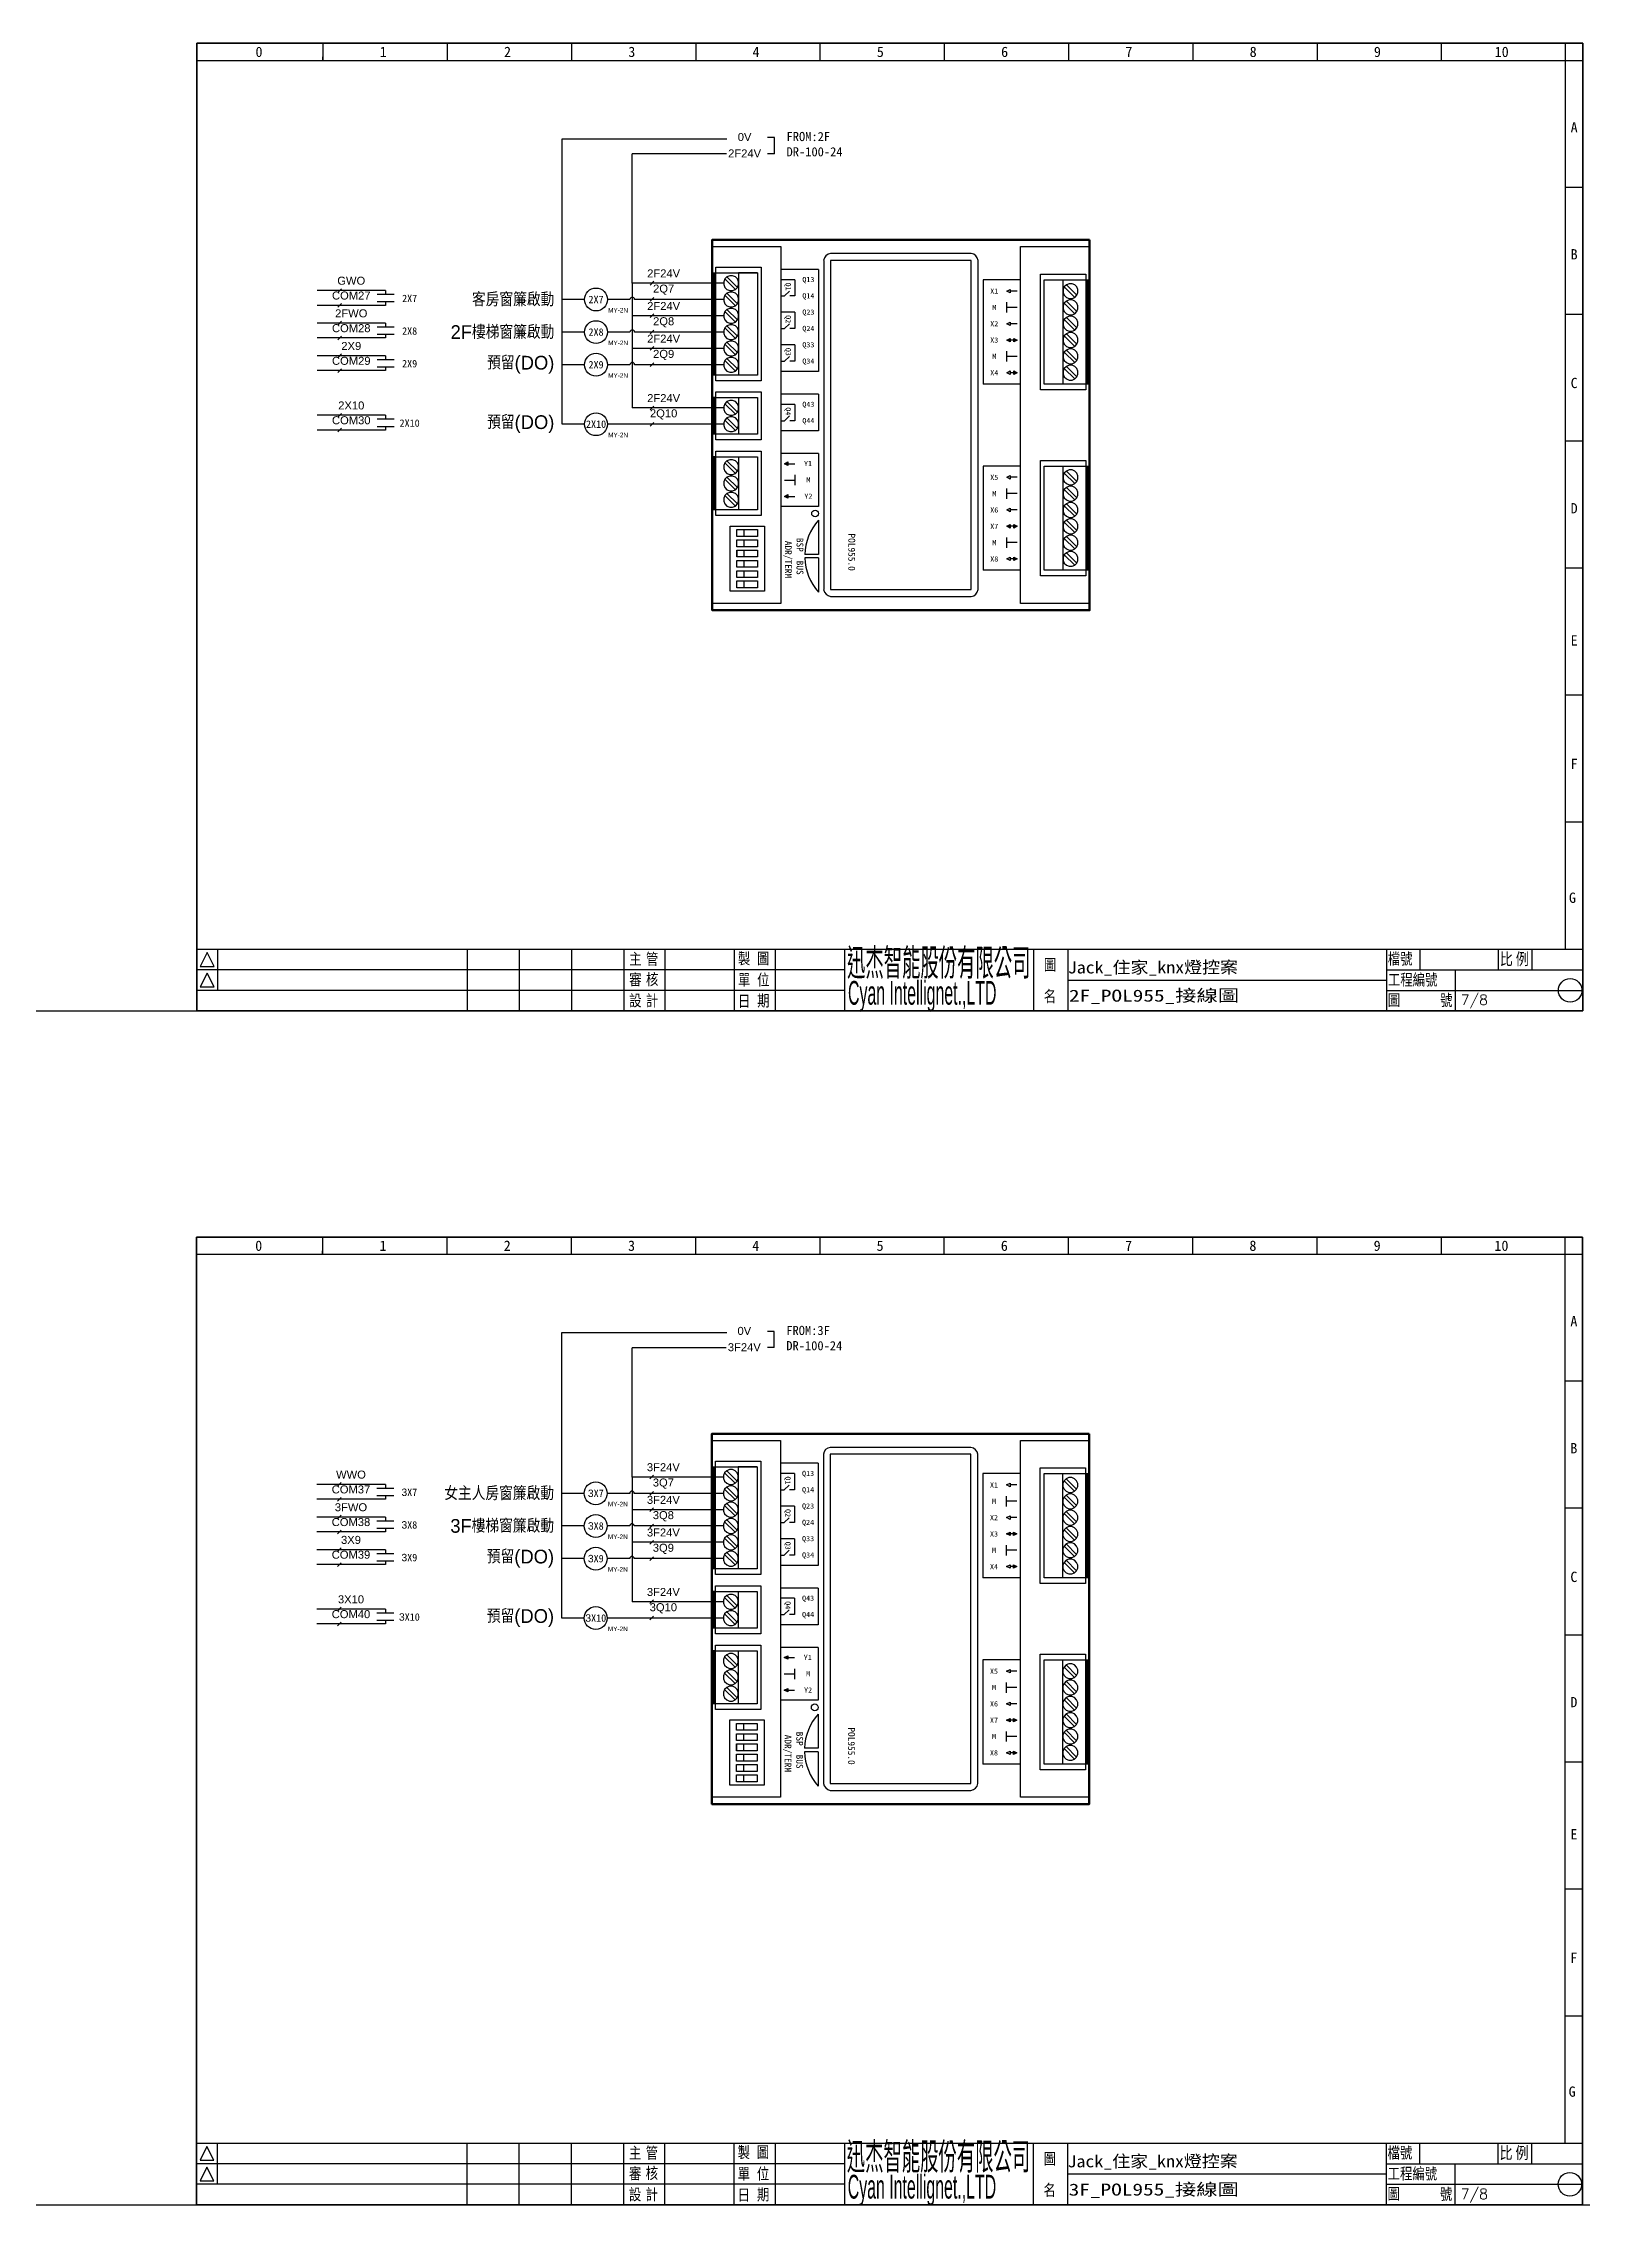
# Model space of a CAD drawing. Header units: millimetres. Extents: x 21506 to 58194, y 6783 to 13041.
# Drawn here: x 49042 to 53495, y 6784 to 13041 of the extents above; entities that cross this region are included whole.
import ezdxf
from ezdxf.enums import TextEntityAlignment as Align

# ---------------------------------------------------------------- set-up
doc = ezdxf.new("R2010")
doc.units = ezdxf.units.MM
doc.linetypes.add('DASH1', pattern=[1.5, 1, -0.5])
for name, color, linetype in [('075KW40IMRV50U03AFO80B4B5', 7, 'Continuous'), ('AHU新增', 7, 'Continuous'), ('TEXT', 11, 'Continuous')]:
    doc.layers.add(name, color=color, linetype=linetype)
doc.styles.add('chineset', font='ds1.shx', dxfattribs={"bigfont": 'chineset.shx'})
doc.styles.get("Standard").update_dxf_attribs({"font": ''})
doc.styles.add('T2', font='simplex', dxfattribs={"bigfont": 'stsl'})
doc.styles.get('Standard').set_extended_font_data('MingLiU')

# ---------------------------------------------------------------- blocks, each defined once
blk = doc.blocks.new('A接點')
for p, q in [((0, 0), (15, 0)), ((15, 34.5), (15, -34.5)), ((45, 34.5), (45, -34.5)), ((45, 0), (60, 0)), ((45, 0), (60, 0))]:
    blk.add_line(p, q)
blk = doc.blocks.new('A$C5594789E')
for p, q in [((0, 110), (1, 110)), ((0, 110), (5.7, 110)), ((0, 110), (5.65, 110)), ((0, 110), (108, 110)), ((42.05, 109.89), (11.65, 109.89)), ((42.05, 109.56), (11.65, 109.56)), ((42.05, 109.34), (11.65, 109.34)), ((42.05, 109.01), (11.65, 109.01)), ((11.65, 109.01), (11.65, 109.01)), ((96.35, 109.89), (65.95, 109.89)), ((96.35, 109.56), (65.95, 109.56)), ((96.35, 109.34), (65.95, 109.34)), ((96.35, 109.01), (65.95, 109.01)), ((65.95, 109.01), (65.95, 109.01)), ((42.05, 102.3), (11.65, 102.3)), ((13.12, 103.24), (16.18, 106.29)), ((13.73, 102.63), (16.78, 105.68)), ((17.88, 103.24), (20.93, 106.29)), ((18.49, 102.63), (21.54, 105.68)), ((22.64, 103.24), (25.69, 106.29)), ((23.25, 102.63), (26.3, 105.68)), ((27.4, 103.24), (30.45, 106.29)), ((28.01, 102.63), (31.06, 105.68)), ((32.16, 103.24), (35.21, 106.29)), ((32.76, 102.63), (35.82, 105.68)), ((36.92, 103.24), (39.97, 106.29)), ((37.52, 102.63), (40.57, 105.68)), ((96.35, 102.3), (65.95, 102.3)), ((67.43, 103.24), (70.48, 106.29)), ((68.03, 102.63), (71.08, 105.68)), ((72.18, 103.24), (75.24, 106.29)), ((72.79, 102.63), (75.84, 105.68)), ((76.94, 103.24), (79.99, 106.29)), ((77.55, 102.63), (80.6, 105.68)), ((81.7, 103.24), (84.75, 106.29)), ((82.31, 102.63), (85.36, 105.68)), ((86.46, 103.24), (89.51, 106.29)), ((87.07, 102.63), (90.12, 105.68)), ((91.22, 103.24), (94.27, 106.29)), ((91.82, 102.63), (94.88, 105.68)), ((11.65, 89.9), (11.65, 79)), ((14.95, 88.9), (14.95, 86.9)), ((19.71, 88.9), (19.71, 85.9)), ((24.47, 88.9), (24.47, 86.9)), ((28.73, 87.9), (29.23, 88.9)), ((29.23, 88.9), (29.23, 85.9)), ((29.23, 88.9), (29.73, 87.9)), ((33.99, 88.9), (33.99, 85.9)), ((38.25, 87.9), (38.75, 88.9)), ((38.75, 88.9), (38.75, 86.9)), ((38.75, 88.9), (39.25, 87.9)), ((42.05, 89.9), (42.05, 79)), ((65.95, 89.9), (65.95, 79)), ((69.25, 88.9), (69.25, 86.9)), ((74.01, 88.9), (74.01, 85.9)), ((78.77, 88.9), (78.77, 86.9)), ((83.03, 87.9), (83.53, 88.9)), ((83.53, 88.9), (83.53, 85.9)), ((83.53, 88.9), (84.03, 87.9)), ((88.29, 88.9), (88.29, 85.9)), ((92.55, 87.9), (93.05, 88.9)), ((93.05, 88.9), (93.05, 86.9)), ((93.05, 88.9), (93.55, 87.9)), ((96.35, 89.9), (96.35, 79)), ((14.45, 86.9), (15.45, 86.9)), ((14.95, 85.9), (14.45, 86.9)), ((15.45, 86.9), (14.95, 85.9)), ((21.21, 85.9), (18.21, 85.9)), ((23.97, 86.9), (24.97, 86.9)), ((24.47, 85.9), (23.97, 86.9)), ((24.97, 86.9), (24.47, 85.9)), ((29.73, 87.9), (28.73, 87.9)), ((28.73, 86.9), (29.73, 86.9)), ((29.23, 85.9), (28.73, 86.9)), ((29.73, 86.9), (29.23, 85.9)), ((35.49, 85.9), (32.49, 85.9)), ((39.25, 87.9), (38.25, 87.9)), ((38.25, 86.9), (39.25, 86.9)), ((38.75, 85.9), (38.25, 86.9)), ((39.25, 86.9), (38.75, 85.9)), ((68.75, 86.9), (69.75, 86.9)), ((69.25, 85.9), (68.75, 86.9)), ((69.75, 86.9), (69.25, 85.9)), ((75.51, 85.9), (72.51, 85.9)), ((78.27, 86.9), (79.27, 86.9)), ((78.77, 85.9), (78.27, 86.9)), ((79.27, 86.9), (78.77, 85.9)), ((84.03, 87.9), (83.03, 87.9)), ((83.03, 86.9), (84.03, 86.9)), ((83.53, 85.9), (83.03, 86.9)), ((84.03, 86.9), (83.53, 85.9)), ((89.79, 85.9), (86.79, 85.9)), ((93.55, 87.9), (92.55, 87.9)), ((92.55, 86.9), (93.55, 86.9)), ((93.05, 85.9), (92.55, 86.9)), ((93.55, 86.9), (93.05, 85.9)), ((11.65, 79), (42.05, 79)), ((65.95, 79), (96.35, 79)), ((8.64, 31), (8.64, 20.1)), ((8.64, 31), (38.42, 31)), ((38.42, 31), (38.42, 20.1)), ((45.02, 31), (45.02, 20.1)), ((45.02, 31), (55.69, 31)), ((55.69, 31), (55.69, 20.1)), ((62.29, 31), (62.29, 20.1)), ((62.29, 31), (77.73, 31)), ((77.73, 31), (77.73, 20)), ((77.73, 31), (77.73, 29)), ((81.73, 31), (91.73, 31)), ((91.73, 31), (91.73, 27)), ((92.73, 31), (92.73, 27)), ((92.73, 31), (102.73, 31)), ((11.63, 24.1), (11.63, 20.1)), ((11.63, 24.1), (16.38, 24.1)), ((16.38, 21.1), (14.97, 22.51)), ((16.38, 24.1), (16.38, 22.6)), ((16.38, 20.1), (16.38, 21.1)), ((21.14, 24.1), (21.14, 20.1)), ((21.14, 24.1), (25.9, 24.1)), ((25.9, 21.1), (24.49, 22.51)), ((25.9, 24.1), (25.9, 22.6)), ((25.9, 20.1), (25.9, 21.1)), ((30.66, 24.1), (30.66, 20.1)), ((30.66, 24.1), (35.42, 24.1)), ((35.42, 21.1), (34, 22.51)), ((35.42, 24.1), (35.42, 22.6)), ((35.42, 20.1), (35.42, 21.1)), ((48, 24.1), (48, 20.1)), ((48, 24.1), (52.76, 24.1)), ((52.76, 21.1), (51.35, 22.51)), ((52.76, 24.1), (52.76, 22.6)), ((52.76, 20.1), (52.76, 21.1)), ((64.78, 22.1), (65.78, 22.1)), ((65.28, 21.1), (64.78, 22.1)), ((65.28, 21.1), (65.28, 24.1)), ((65.78, 22.1), (65.28, 21.1)), ((68.54, 24.1), (71.54, 24.1)), ((70.04, 21.1), (70.04, 24.1)), ((74.3, 22.1), (75.3, 22.1)), ((74.8, 21.1), (74.3, 22.1)), ((74.8, 21.1), (74.8, 24.1)), ((75.3, 22.1), (74.8, 21.1)), ((8, 14.3), (9, 14.3)), ((9.65, 13.2), (9.65, 7.7)), ((44.37, 14.3), (46.02, 14.3)), ((44.37, 14.3), (55.37, 14.3)), ((46.02, 13.2), (56.69, 13.2)), ((61.64, 14.3), (63.29, 14.3)), ((83.47, 13.22), (83.47, 15.22)), ((83.47, 14.22), (83.47, 15.22)), ((9.65, 7.7), (39.42, 7.7)), ((13.86, 7.37), (10.81, 4.32)), ((14.47, 6.76), (11.42, 3.71)), ((18.62, 7.37), (15.57, 4.32)), ((19.23, 6.76), (16.17, 3.71)), ((23.38, 7.37), (20.33, 4.32)), ((23.98, 6.76), (20.93, 3.71)), ((28.14, 7.37), (25.08, 4.32)), ((28.74, 6.76), (25.69, 3.71)), ((32.89, 7.37), (29.84, 4.32)), ((33.5, 6.76), (30.45, 3.71)), ((37.65, 7.37), (34.6, 4.32)), ((38.26, 6.76), (35.21, 3.71)), ((46.02, 7.7), (56.69, 7.7)), ((50.23, 7.37), (47.18, 4.32)), ((50.83, 6.76), (47.78, 3.71)), ((54.99, 7.37), (51.93, 4.32)), ((55.59, 6.76), (52.54, 3.71)), ((63.29, 7.7), (78.73, 7.7)), ((67.5, 7.37), (64.45, 4.32)), ((68.11, 6.76), (65.06, 3.71)), ((72.26, 7.37), (69.21, 4.32)), ((72.87, 6.76), (69.82, 3.71)), ((77.02, 7.37), (73.97, 4.32)), ((77.63, 6.76), (74.57, 3.71)), ((84.47, 7.22), (84.47, 9.22)), ((90.47, 7.22), (92.47, 7.22)), ((0, 0), (1, 0)), ((1, 0), (5.5, 0)), ((9.65, 0.99), (39.42, 0.99)), ((9.65, 0.66), (39.42, 0.66)), ((9.65, 0.44), (39.42, 0.44)), ((9.65, 0.11), (39.42, 0.11)), ((46.02, 1.1), (46.02, 0.99)), ((46.02, 1.1), (46.02, 0.11)), ((46.02, 0.99), (46.02, 0.66)), ((46.02, 0.99), (56.69, 0.99)), ((46.02, 0.66), (46.02, 0.44)), ((46.02, 0.66), (56.69, 0.66)), ((46.02, 0.44), (56.69, 0.44)), ((46.02, 0.11), (56.69, 0.11)), ((46.25, 0.99), (46.25, 0.99)), ((63.29, 1.1), (63.29, 0.99)), ((63.29, 1.1), (63.29, 0.11)), ((63.29, 0.99), (63.29, 0.66)), ((63.29, 0.99), (78.73, 0.99)), ((63.29, 0.66), (63.29, 0.44)), ((63.29, 0.66), (78.73, 0.66)), ((63.29, 0.44), (78.73, 0.44)), ((63.29, 0.11), (78.73, 0.11))]:
    blk.add_line(p, q)
at = {"lineweight": 50}
blk.add_lwpolyline([(0, 110), (108, 110), (108, 0), (0, 0)], close=True, dxfattribs=at)
for points in [[(2, 109.9), (106, 109.9), (106, 89.9), (2, 89.9)], [(43.7, 95.7), (10, 95.7), (10, 108.9), (43.7, 108.9)], [(42.05, 96.8), (11.65, 96.8), (11.65, 110), (42.05, 110)], [(98, 95.7), (64.3, 95.7), (64.3, 108.9), (98, 108.9)], [(96.35, 96.8), (65.95, 96.8), (65.95, 110), (96.35, 110)], [(15.38, 102.3), (16.18, 102.63), (16.78, 103.24), (17.11, 104.03), (17.11, 104.89), (16.78, 105.68), (16.18, 106.29), (15.38, 106.62), (14.52, 106.62), (13.73, 106.29), (13.12, 105.68), (12.8, 104.89), (12.8, 104.03), (13.12, 103.24), (13.73, 102.63), (14.52, 102.3)], [(20.14, 102.3), (20.93, 102.63), (21.54, 103.24), (21.87, 104.03), (21.87, 104.89), (21.54, 105.68), (20.93, 106.29), (20.14, 106.62), (19.28, 106.62), (18.49, 106.29), (17.88, 105.68), (17.55, 104.89), (17.55, 104.03), (17.88, 103.24), (18.49, 102.63), (19.28, 102.3)], [(24.9, 102.3), (25.69, 102.63), (26.3, 103.24), (26.63, 104.03), (26.63, 104.89), (26.3, 105.68), (25.69, 106.29), (24.9, 106.62), (24.04, 106.62), (23.25, 106.29), (22.64, 105.68), (22.31, 104.89), (22.31, 104.03), (22.64, 103.24), (23.25, 102.63), (24.04, 102.3)], [(29.66, 102.3), (30.45, 102.63), (31.06, 103.24), (31.39, 104.03), (31.39, 104.89), (31.06, 105.68), (30.45, 106.29), (29.66, 106.62), (28.8, 106.62), (28.01, 106.29), (27.4, 105.68), (27.07, 104.89), (27.07, 104.03), (27.4, 103.24), (28.01, 102.63), (28.8, 102.3)], [(34.42, 102.3), (35.21, 102.63), (35.82, 103.24), (36.14, 104.03), (36.14, 104.89), (35.82, 105.68), (35.21, 106.29), (34.42, 106.62), (33.56, 106.62), (32.76, 106.29), (32.16, 105.68), (31.83, 104.89), (31.83, 104.03), (32.16, 103.24), (32.76, 102.63), (33.56, 102.3)], [(39.17, 102.3), (39.97, 102.63), (40.57, 103.24), (40.9, 104.03), (40.9, 104.89), (40.57, 105.68), (39.97, 106.29), (39.17, 106.62), (38.32, 106.62), (37.52, 106.29), (36.92, 105.68), (36.59, 104.89), (36.59, 104.03), (36.92, 103.24), (37.52, 102.63), (38.32, 102.3)], [(69.68, 102.3), (70.48, 102.63), (71.08, 103.24), (71.41, 104.03), (71.41, 104.89), (71.08, 105.68), (70.48, 106.29), (69.68, 106.62), (68.83, 106.62), (68.03, 106.29), (67.43, 105.68), (67.1, 104.89), (67.1, 104.03), (67.43, 103.24), (68.03, 102.63), (68.83, 102.3)], [(74.44, 102.3), (75.24, 102.63), (75.84, 103.24), (76.17, 104.03), (76.17, 104.89), (75.84, 105.68), (75.24, 106.29), (74.44, 106.62), (73.58, 106.62), (72.79, 106.29), (72.18, 105.68), (71.86, 104.89), (71.86, 104.03), (72.18, 103.24), (72.79, 102.63), (73.58, 102.3)], [(79.2, 102.3), (79.99, 102.63), (80.6, 103.24), (80.93, 104.03), (80.93, 104.89), (80.6, 105.68), (79.99, 106.29), (79.2, 106.62), (78.34, 106.62), (77.55, 106.29), (76.94, 105.68), (76.61, 104.89), (76.61, 104.03), (76.94, 103.24), (77.55, 102.63), (78.34, 102.3)], [(83.96, 102.3), (84.75, 102.63), (85.36, 103.24), (85.69, 104.03), (85.69, 104.89), (85.36, 105.68), (84.75, 106.29), (83.96, 106.62), (83.1, 106.62), (82.31, 106.29), (81.7, 105.68), (81.37, 104.89), (81.37, 104.03), (81.7, 103.24), (82.31, 102.63), (83.1, 102.3)], [(88.72, 102.3), (89.51, 102.63), (90.12, 103.24), (90.45, 104.03), (90.45, 104.89), (90.12, 105.68), (89.51, 106.29), (88.72, 106.62), (87.86, 106.62), (87.07, 106.29), (86.46, 105.68), (86.13, 104.89), (86.13, 104.03), (86.46, 103.24), (87.07, 102.63), (87.86, 102.3)], [(93.48, 102.3), (94.27, 102.63), (94.88, 103.24), (95.2, 104.03), (95.2, 104.89), (94.88, 105.68), (94.27, 106.29), (93.48, 106.62), (92.62, 106.62), (91.82, 106.29), (91.22, 105.68), (90.89, 104.89), (90.89, 104.03), (91.22, 103.24), (91.82, 102.63), (92.62, 102.3)], [(6, 34.5), (102, 34.5), (102, 75.5), (6, 75.5)], [(2, 20), (106, 20), (106, 0), (2, 0)], [(8, 14.3), (41.07, 14.3), (41.07, 1.1), (8, 1.1)], [(9.65, 13.2), (39.42, 13.2), (39.42, 0), (9.65, 0)], [(44.37, 14.3), (58.34, 14.3), (58.34, 1.1), (44.37, 1.1)], [(46.02, 13.2), (56.69, 13.2), (56.69, 0), (46.02, 0)], [(61.64, 14.3), (80.38, 14.3), (80.38, 1.1), (61.64, 1.1)], [(63.29, 13.2), (78.73, 13.2), (78.73, 0), (63.29, 0)], [(83.47, 15.22), (102.47, 15.22), (102.47, 5.22), (83.47, 5.22)], [(84.47, 13.22), (86.47, 13.22), (86.47, 7.22), (84.47, 7.22)], [(87.47, 13.22), (89.47, 13.22), (89.47, 7.22), (87.47, 7.22)], [(90.47, 13.22), (92.47, 13.22), (92.47, 7.22), (90.47, 7.22)], [(93.47, 13.22), (95.47, 13.22), (95.47, 7.22), (93.47, 7.22)], [(96.47, 13.22), (98.47, 13.22), (98.47, 7.22), (96.47, 7.22)], [(99.47, 13.22), (101.47, 13.22), (101.47, 7.22), (99.47, 7.22)], [(12.21, 7.7), (11.42, 7.37), (10.81, 6.76), (10.48, 5.97), (10.48, 5.11), (10.81, 4.32), (11.42, 3.71), (12.21, 3.38), (13.07, 3.38), (13.86, 3.71), (14.47, 4.32), (14.8, 5.11), (14.8, 5.97), (14.47, 6.76), (13.86, 7.37), (13.07, 7.7)], [(16.97, 7.7), (16.17, 7.37), (15.57, 6.76), (15.24, 5.97), (15.24, 5.11), (15.57, 4.32), (16.17, 3.71), (16.97, 3.38), (17.83, 3.38), (18.62, 3.71), (19.23, 4.32), (19.55, 5.11), (19.55, 5.97), (19.23, 6.76), (18.62, 7.37), (17.83, 7.7)], [(21.73, 7.7), (20.93, 7.37), (20.33, 6.76), (20, 5.97), (20, 5.11), (20.33, 4.32), (20.93, 3.71), (21.73, 3.38), (22.58, 3.38), (23.38, 3.71), (23.98, 4.32), (24.31, 5.11), (24.31, 5.97), (23.98, 6.76), (23.38, 7.37), (22.58, 7.7)], [(26.48, 7.7), (25.69, 7.37), (25.08, 6.76), (24.76, 5.97), (24.76, 5.11), (25.08, 4.32), (25.69, 3.71), (26.48, 3.38), (27.34, 3.38), (28.14, 3.71), (28.74, 4.32), (29.07, 5.11), (29.07, 5.97), (28.74, 6.76), (28.14, 7.37), (27.34, 7.7)], [(31.24, 7.7), (30.45, 7.37), (29.84, 6.76), (29.51, 5.97), (29.51, 5.11), (29.84, 4.32), (30.45, 3.71), (31.24, 3.38), (32.1, 3.38), (32.89, 3.71), (33.5, 4.32), (33.83, 5.11), (33.83, 5.97), (33.5, 6.76), (32.89, 7.37), (32.1, 7.7)], [(36, 7.7), (35.21, 7.37), (34.6, 6.76), (34.27, 5.97), (34.27, 5.11), (34.6, 4.32), (35.21, 3.71), (36, 3.38), (36.86, 3.38), (37.65, 3.71), (38.26, 4.32), (38.59, 5.11), (38.59, 5.97), (38.26, 6.76), (37.65, 7.37), (36.86, 7.7)], [(48.58, 7.7), (47.78, 7.37), (47.18, 6.76), (46.85, 5.97), (46.85, 5.11), (47.18, 4.32), (47.78, 3.71), (48.58, 3.38), (49.43, 3.38), (50.23, 3.71), (50.83, 4.32), (51.16, 5.11), (51.16, 5.97), (50.83, 6.76), (50.23, 7.37), (49.43, 7.7)], [(53.33, 7.7), (52.54, 7.37), (51.93, 6.76), (51.61, 5.97), (51.61, 5.11), (51.93, 4.32), (52.54, 3.71), (53.33, 3.38), (54.19, 3.38), (54.99, 3.71), (55.59, 4.32), (55.92, 5.11), (55.92, 5.97), (55.59, 6.76), (54.99, 7.37), (54.19, 7.7)], [(65.85, 7.7), (65.06, 7.37), (64.45, 6.76), (64.12, 5.97), (64.12, 5.11), (64.45, 4.32), (65.06, 3.71), (65.85, 3.38), (66.71, 3.38), (67.5, 3.71), (68.11, 4.32), (68.44, 5.11), (68.44, 5.97), (68.11, 6.76), (67.5, 7.37), (66.71, 7.7)], [(70.61, 7.7), (69.82, 7.37), (69.21, 6.76), (68.88, 5.97), (68.88, 5.11), (69.21, 4.32), (69.82, 3.71), (70.61, 3.38), (71.47, 3.38), (72.26, 3.71), (72.87, 4.32), (73.2, 5.11), (73.2, 5.97), (72.87, 6.76), (72.26, 7.37), (71.47, 7.7)], [(75.37, 7.7), (74.57, 7.37), (73.97, 6.76), (73.64, 5.97), (73.64, 5.11), (73.97, 4.32), (74.57, 3.71), (75.37, 3.38), (76.23, 3.38), (77.02, 3.71), (77.63, 4.32), (77.95, 5.11), (77.95, 5.97), (77.63, 6.76), (77.02, 7.37), (76.23, 7.7)]]:
    blk.add_lwpolyline(points, close=True)
for points in [[(102, 77.5), (6, 77.5)], [(4, 75.5), (4, 34.5)], [(104, 34.5), (104, 75.5)], [(6, 32.5), (102, 32.5)]]:
    blk.add_lwpolyline(points)
at = {"lineweight": 30}
for points in [[(84.47, 9.22), (86.47, 9.22), (86.47, 7.22), (84.47, 7.22)], [(87.47, 9.22), (89.47, 9.22), (89.47, 7.22), (87.47, 7.22)], [(90.47, 9.22), (92.47, 9.22), (92.47, 7.22), (90.47, 7.22)], [(93.47, 9.22), (95.47, 9.22), (95.47, 7.22), (93.47, 7.22)], [(96.47, 9.22), (98.47, 9.22), (98.47, 7.22), (96.47, 7.22)], [(99.47, 9.22), (101.47, 9.22), (101.47, 7.22), (99.47, 7.22)]]:
    blk.add_lwpolyline(points, close=True, dxfattribs=at)
blk.add_circle((79.8, 30), 1)
for centre, radius, start, end in [((6.3, 75.2), 2.32, 97.43313, 172.56687), ((101.75, 75.25), 2.26, 6.32985, 83.67015), ((6.27, 34.77), 2.29, 186.76808, 263.23192), ((101.42, 35.08), 2.65, 282.73248, 347.26752), ((92.23, 42.75), 15.76, 228.21548, 268.1817), ((92.23, 42.75), 15.76, 271.8183, 311.78452)]:
    blk.add_arc(centre, radius, start, end)
for p in [(29.23, 88.4), (38.75, 88.4), (83.53, 88.4), (93.05, 88.4), (65.28, 21.6), (74.8, 21.6)]:
    blk.add_point(p)
for points in [[(29.23, 88.9), (29.73, 87.9), (28.73, 87.9), (29.23, 88.9)], [(38.75, 88.9), (39.25, 87.9), (38.25, 87.9), (38.75, 88.9)], [(83.53, 88.9), (84.03, 87.9), (83.03, 87.9), (83.53, 88.9)], [(93.05, 88.9), (93.55, 87.9), (92.55, 87.9), (93.05, 88.9)], [(14.95, 85.9), (14.45, 86.9), (15.45, 86.9), (14.95, 85.9)], [(24.47, 85.9), (23.97, 86.9), (24.97, 86.9), (24.47, 85.9)], [(29.23, 85.9), (28.73, 86.9), (29.73, 86.9), (29.23, 85.9)], [(38.75, 85.9), (38.25, 86.9), (39.25, 86.9), (38.75, 85.9)], [(69.25, 85.9), (68.75, 86.9), (69.75, 86.9), (69.25, 85.9)], [(78.77, 85.9), (78.27, 86.9), (79.27, 86.9), (78.77, 85.9)], [(83.53, 85.9), (83.03, 86.9), (84.03, 86.9), (83.53, 85.9)], [(93.05, 85.9), (92.55, 86.9), (93.55, 86.9), (93.05, 85.9)], [(65.28, 21.1), (64.78, 22.1), (65.78, 22.1), (65.28, 21.1)], [(74.8, 21.1), (74.3, 22.1), (75.3, 22.1), (74.8, 21.1)]]:
    blk.add_solid(points)
for s, p in [('X1', (14.95, 82.22)), ('M', (19.71, 82.22)), ('X2', (24.47, 82.22)), ('X3', (29.23, 82.22)), ('M', (33.99, 82.22)), ('X4', (38.75, 82.22)), ('X5', (69.25, 82.22)), ('M', (74.01, 82.22)), ('X6', (78.77, 82.22)), ('X7', (83.53, 82.22)), ('M', (88.29, 82.22)), ('X8', (93.05, 82.22)), ('Q13', (11.57, 28.04)), ('Q14', (16.33, 28.04)), ('Q23', (21.08, 28.04)), ('Q24', (25.84, 28.04)), ('Q33', (30.6, 28.04)), ('Q34', (35.36, 28.04)), ('Q43', (47.95, 28.04)), ('Q44', (52.71, 28.04)), ('Y1', (65.22, 27.94)), ('M', (69.98, 28.04)), ('Y2', (74.74, 28.04))]:
    blk.add_text(s, height=1.5, rotation=90).set_placement(p, align=Align.MIDDLE_CENTER)
for s, height, p in [('POL955.0', 2, (91.07, 40.69)), ('BSP', 2, (88.94, 25.59)), ('BUS', 2, (95.61, 25.59)), ('Q1', 1.5, (13.63, 22.18)), ('Q2', 1.5, (23.15, 22.18)), ('Q3', 1.5, (32.67, 22.18)), ('Q4', 1.5, (50.01, 22.18)), ('ADR/TERM', 2, (93.21, 22.2))]:
    blk.add_text(s, height=height).set_placement(p, align=Align.MIDDLE_CENTER)

msp = doc.modelspace()

# ---------------------------------------------------------------- linework, layer by layer
at = {"color": 7}
for p, q in [((53494.899, 13041.009), (49486.473, 13041.008)), ((49486.473, 13041.008), (49486.473, 10241.005)), ((49850.923, 13041.008), (49850.923, 12991.363)), ((50210.356, 13041.008), (50210.356, 12991.363)), ((50569.789, 13041.009), (50569.789, 12991.363)), ((50929.222, 13041.009), (50929.222, 12991.363)), ((51288.655, 13041.009), (51288.655, 12991.363)), ((51648.088, 13041.009), (51648.088, 12991.363)), ((52007.521, 13041.009), (52007.521, 12991.363)), ((52366.954, 13041.009), (52366.954, 12991.363)), ((52726.387, 13041.009), (52726.387, 12991.363)), ((53085.821, 13041.009), (53085.821, 12991.363)), ((53445.254, 10419.729), (53445.254, 13041.009)), ((53494.899, 13041.009), (53494.899, 10241.005)), ((49486.473, 12991.363), (53494.899, 12991.363)), ((49850.923, 12991.363), (49850.923, 13001.292)), ((53494.899, 12623.987), (53445.254, 12623.987)), ((53494.899, 12256.611), (53445.254, 12256.611)), ((53494.899, 11889.234), (53445.254, 11889.234)), ((53494.899, 11521.858), (53445.254, 11521.858)), ((53494.899, 11154.482), (53445.254, 11154.482)), ((53494.899, 10787.105), (53445.254, 10787.105)), ((49486.473, 10419.729), (53494.899, 10419.729)), ((49546.048, 10419.729), (49546.048, 10300.58)), ((50267.876, 10419.729), (50267.876, 10241.005)), ((50418.907, 10419.729), (50418.907, 10241.005)), ((50569.938, 10419.729), (50569.938, 10241.005)), ((50720.97, 10419.729), (50720.97, 10241.005)), ((50839.88, 10419.729), (50839.881, 10241.005)), ((51040.557, 10419.729), (51040.557, 10241.005)), ((51159.468, 10419.729), (51159.468, 10241.005)), ((51360.145, 10419.729), (51360.145, 10241.005)), ((51906.245, 10419.729), (51906.245, 10241.005)), ((52005.536, 10419.729), (52005.536, 10241.005)), ((52927.358, 10419.729), (52927.358, 10241.005)), ((53023.932, 10419.729), (53023.932, 10360.154)), ((53251.221, 10360.155), (53251.221, 10419.729)), ((53347.795, 10419.729), (53347.795, 10360.155)), ((51360.145, 10360.154), (49486.473, 10360.154)), ((52927.358, 10360.154), (53494.899, 10360.155)), ((53125.939, 10360.154), (53125.94, 10241.005)), ((51360.145, 10300.58), (49486.473, 10300.58)), ((52927.358, 10300.58), (53494.899, 10300.58)), ((49486.473, 10241.005), (53494.899, 10241.005)), ((51360.145, 10241.005), (51387.45, 10241.005)), ((53494.096, 9586.622), (49485.67, 9586.621)), ((49485.67, 9586.621), (49485.67, 6786.618)), ((49850.12, 9586.621), (49850.12, 9536.976)), ((50209.553, 9586.621), (50209.553, 9536.976)), ((50568.986, 9586.621), (50568.986, 9536.976)), ((50928.419, 9586.621), (50928.419, 9536.976)), ((51287.852, 9586.621), (51287.852, 9536.976)), ((51647.285, 9586.621), (51647.285, 9536.976)), ((52006.718, 9586.622), (52006.718, 9536.976)), ((52366.151, 9586.622), (52366.151, 9536.976)), ((52725.584, 9586.622), (52725.584, 9536.976)), ((53085.017, 9586.622), (53085.017, 9536.976)), ((53444.451, 6965.342), (53444.45, 9586.622)), ((53494.096, 9586.622), (53494.096, 6786.618)), ((49485.67, 9536.976), (53494.096, 9536.976)), ((49850.12, 9536.976), (49850.12, 9546.905)), ((53494.096, 9169.6), (53444.45, 9169.6)), ((53494.096, 8802.224), (53444.45, 8802.224)), ((53494.096, 8434.847), (53444.45, 8434.847)), ((53494.096, 8067.471), (53444.45, 8067.471)), ((53494.096, 7700.095), (53444.45, 7700.095)), ((53494.096, 7332.718), (53444.45, 7332.718)), ((49485.67, 6965.341), (53494.096, 6965.342)), ((49545.245, 6965.341), (49545.245, 6846.192)), ((50267.072, 6965.342), (50267.072, 6786.618)), ((50418.104, 6965.342), (50418.104, 6786.618)), ((50569.135, 6965.342), (50569.135, 6786.618)), ((50720.166, 6965.342), (50720.166, 6786.618)), ((50839.077, 6965.342), (50839.077, 6786.618)), ((51039.754, 6965.342), (51039.754, 6786.618)), ((51158.665, 6965.342), (51158.665, 6786.618)), ((51359.342, 6965.342), (51359.342, 6786.618)), ((51905.442, 6965.342), (51905.442, 6786.618)), ((52004.732, 6965.342), (52004.732, 6786.618)), ((52926.554, 6965.342), (52926.554, 6786.618)), ((53023.129, 6965.342), (53023.129, 6905.767)), ((53250.417, 6905.767), (53250.417, 6965.342)), ((53346.992, 6965.342), (53346.992, 6905.767)), ((51359.342, 6905.767), (49485.67, 6905.767)), ((52926.554, 6905.767), (53494.096, 6905.767)), ((53125.136, 6905.767), (53125.136, 6786.618)), ((51359.342, 6846.193), (49485.67, 6846.192)), ((52926.554, 6846.193), (53494.096, 6846.193)), ((49485.67, 6786.618), (53494.096, 6786.618)), ((51359.342, 6786.618), (51386.647, 6786.618))]:
    msp.add_line(p, q, dxfattribs=at)
for p, q in [((49486.473, 13041.008), (53494.899, 13041.008)), ((49486.473, 10241.005), (49486.473, 13041.008)), ((53494.899, 13041.008), (53494.899, 10241.005)), ((53494.899, 10241.005), (53494.899, 13041.008)), ((51157.218, 12768.436), (51137.37, 12768.436)), ((51157.218, 12721.213), (51157.218, 12768.436)), ((51157.218, 12721.213), (51137.37, 12721.213)), ((50739.258, 12299.665), (50674.026, 12299.665)), ((50739.258, 12205.22), (50674.026, 12205.22)), ((50739.258, 12110.776), (50674.026, 12110.776)), ((50752.49, 11938.762), (50674.026, 11938.762)), ((48831.502, 10241.005), (49486.473, 10241.005)), ((53494.899, 10241.005), (49486.473, 10241.005)), ((49485.67, 9586.621), (53494.096, 9586.621)), ((49485.67, 6786.618), (49485.67, 9586.621)), ((53494.096, 9586.621), (53494.096, 6786.618)), ((53494.096, 6786.618), (53494.096, 9586.621)), ((51156.414, 9314.048), (51136.566, 9314.048)), ((51156.414, 9266.826), (51136.566, 9266.826)), ((51156.414, 9266.826), (51156.414, 9314.048)), ((50738.455, 8845.277), (50673.222, 8845.277)), ((50738.455, 8750.833), (50673.222, 8750.833)), ((50738.455, 8656.389), (50673.222, 8656.389)), ((50751.687, 8484.374), (50673.222, 8484.374)), ((48830.699, 6786.618), (49485.67, 6786.618)), ((53494.096, 6786.618), (49485.67, 6786.618)), ((53494.096, 6786.618), (54149.067, 6786.618))]:
    msp.add_line(p, q)
at = {"color": 4}
for p, q in [((50542.635, 11938.762), (50542.635, 12764.904)), ((50542.635, 12764.904), (51019.68, 12764.904)), ((50607.867, 12299.665), (50542.635, 12299.665)), ((50607.867, 12205.22), (50542.635, 12205.22)), ((50607.867, 12110.776), (50542.635, 12110.776)), ((50607.867, 11938.762), (50542.635, 11938.762)), ((50541.831, 8484.374), (50541.831, 9310.516)), ((50541.831, 9310.516), (51018.876, 9310.516)), ((50607.064, 8845.277), (50541.831, 8845.277)), ((50607.064, 8750.833), (50541.831, 8750.833)), ((50607.064, 8656.389), (50541.831, 8656.389)), ((50607.064, 8484.374), (50541.831, 8484.374))]:
    msp.add_line(p, q, dxfattribs=at)
at = {"color": 1}
for p, q in [((50745.874, 12346.887), (50745.874, 12721.169)), ((50745.874, 12346.887), (50745.874, 12721.169)), ((51018.565, 12721.169), (50745.874, 12721.169)), ((49904.665, 12330.86), (49893.947, 12320.142)), ((51010.509, 12346.887), (50745.874, 12346.887)), ((50745.874, 12346.887), (50745.874, 11985.984)), ((50808.168, 12352.246), (50797.45, 12341.528)), ((49904.665, 12236.415), (49893.947, 12225.698)), ((51010.509, 12252.443), (50745.874, 12252.443)), ((50808.168, 12257.801), (50797.45, 12247.084)), ((49904.665, 12141.971), (49893.947, 12131.253)), ((51010.509, 12157.998), (50745.874, 12157.998)), ((50808.168, 12163.357), (50797.45, 12152.639)), ((49904.665, 11969.957), (49893.947, 11959.239)), ((51010.509, 11985.984), (50745.874, 11985.984)), ((50808.168, 11991.343), (50797.45, 11980.625)), ((50745.071, 8892.499), (50745.071, 9266.781)), ((50745.071, 8892.499), (50745.071, 9266.781)), ((51017.761, 9266.781), (50745.071, 9266.781)), ((51009.706, 8892.499), (50745.071, 8892.499)), ((50745.071, 8892.499), (50745.071, 8531.596)), ((50807.364, 8897.858), (50796.646, 8887.14)), ((49903.861, 8876.472), (49893.144, 8865.754)), ((49903.861, 8782.028), (49893.144, 8771.31)), ((51009.706, 8798.055), (50745.071, 8798.055)), ((50807.364, 8803.414), (50796.646, 8792.696)), ((51009.706, 8703.611), (50745.071, 8703.611)), ((50807.364, 8708.97), (50796.646, 8698.252)), ((49903.861, 8687.583), (49893.144, 8676.866)), ((49903.861, 8515.569), (49893.144, 8504.851)), ((51009.706, 8531.596), (50745.071, 8531.596)), ((50807.364, 8536.955), (50796.646, 8526.238))]:
    msp.add_line(p, q, dxfattribs=at)
at = {"color": 0}
for p, q in [((49904.665, 12287.989), (49893.947, 12277.271)), ((51010.509, 12299.665), (50752.49, 12299.665)), ((50808.168, 12305.024), (50797.45, 12294.306)), ((51010.509, 12205.22), (50752.49, 12205.22)), ((50808.168, 12210.579), (50797.45, 12199.862)), ((49904.665, 12193.544), (49893.947, 12182.827)), ((49904.665, 12099.1), (49893.947, 12088.382)), ((51010.509, 12110.776), (50752.49, 12110.776)), ((50808.168, 12116.135), (50797.45, 12105.417)), ((49904.665, 11927.086), (49893.947, 11916.368)), ((51010.509, 11938.762), (50752.49, 11938.762)), ((50808.168, 11944.121), (50797.45, 11933.403)), ((49903.861, 8833.601), (49893.144, 8822.883)), ((51009.706, 8845.277), (50751.687, 8845.277)), ((50807.364, 8850.636), (50796.646, 8839.918)), ((49903.861, 8739.157), (49893.144, 8728.439)), ((51009.706, 8750.833), (50751.687, 8750.833)), ((50807.364, 8756.192), (50796.646, 8745.474)), ((49903.861, 8644.713), (49893.144, 8633.995)), ((51009.706, 8656.389), (50751.687, 8656.389)), ((50807.364, 8661.747), (50796.646, 8651.03)), ((49903.861, 8472.698), (49893.144, 8461.981)), ((51009.706, 8484.374), (50751.687, 8484.374)), ((50807.364, 8489.733), (50796.646, 8479.015))]:
    msp.add_line(p, q, dxfattribs=at)
at = {"color": 7, "linetype": 'DASH1'}
for p, q in [((52005.536, 10330.367), (52927.358, 10330.367)), ((52004.732, 6875.98), (52926.554, 6875.98))]:
    msp.add_line(p, q, dxfattribs=at)
at = {"color": 7}
for points in [[(49496.403, 10370.083), (49536.119, 10370.083), (49516.261, 10409.8)], [(49496.403, 10310.509), (49536.119, 10310.509), (49516.261, 10350.225)], [(49495.599, 6915.696), (49535.316, 6915.696), (49515.457, 6955.412)], [(49495.599, 6856.121), (49535.316, 6856.121), (49515.457, 6895.838)]]:
    msp.add_lwpolyline(points, close=True, dxfattribs=at)
for centre in [(50640.947, 12299.665), (50640.947, 12205.22), (50640.947, 12110.776), (50640.947, 11938.762), (50640.143, 8845.277), (50640.143, 8750.833), (50640.143, 8656.389), (50640.143, 8484.374)]:
    msp.add_circle(centre, 33.079)
for centre in [(50745.874, 12299.665), (50745.874, 12205.22), (50745.874, 12110.776), (50745.071, 8845.277), (50745.071, 8750.833), (50745.071, 8656.389)]:
    msp.add_arc(centre, 6.616, 0, 180)
at = {"layer": '075KW40IMRV50U03AFO80B4B5', "color": 0}
for centre in [(53458.512, 10300.58), (53457.708, 6846.193)]:
    msp.add_circle(centre, 34.075, dxfattribs=at)
at = {"layer": 'AHU新增', "color": 1}
for p, q in [((50032.513, 12325.501), (49834.037, 12325.501)), ((50032.513, 12231.056), (49834.037, 12231.056)), ((50032.513, 12136.612), (49834.037, 12136.612)), ((50032.513, 11964.598), (49834.037, 11964.598)), ((50031.709, 8871.113), (49833.233, 8871.113)), ((50031.709, 8776.669), (49833.233, 8776.669)), ((50031.709, 8682.225), (49833.233, 8682.225)), ((50031.709, 8510.21), (49833.233, 8510.21))]:
    msp.add_line(p, q, dxfattribs=at)
at = {"layer": 'AHU新增'}
for p, q in [((50032.513, 12282.63), (49834.037, 12282.63)), ((50032.513, 12188.186), (49834.037, 12188.186)), ((50032.513, 12093.741), (49834.037, 12093.741)), ((50032.513, 11921.727), (49834.037, 11921.727)), ((50031.709, 8828.242), (49833.233, 8828.242)), ((50031.709, 8733.798), (49833.233, 8733.798)), ((50031.709, 8639.354), (49833.233, 8639.354)), ((50031.709, 8467.339), (49833.233, 8467.339))]:
    msp.add_line(p, q, dxfattribs=at)

# ---------------------------------------------------------------- block references
at = {"ltscale": 0.5, "xscale": 9.92381139167625, "yscale": 9.92381139167625, "zscale": 9.92381139167625, "rotation": 270}
for p in [(50976.922, 12472.299), (50976.118, 9017.912)]:
    msp.add_blockref('A$C5594789E', p, dxfattribs=at)
at = {"xscale": -0.71451442020069, "yscale": 0.71451442020069, "zscale": 0.71451442020069, "rotation": 90}
for p in [(50032.513, 12325.501), (50032.513, 12231.056), (50032.513, 12136.612), (50032.513, 11964.598), (50031.709, 8871.113), (50031.709, 8776.669), (50031.709, 8682.225), (50031.709, 8510.21)]:
    msp.add_blockref('A接點', p, dxfattribs=at)

# ---------------------------------------------------------------- texts
at = {"color": 7}
for s, rotation, oblique, p in [('0', 0.0001175, 359.9999999, (49666.19, 13001.292)), ('1', 0.0001178, 0.0000002, (50025.623, 13001.292)), ('2', 0.0001178, 0.0000002, (50385.056, 13001.292)), ('3', 0.0001175, 359.9999999, (50744.489, 13001.292)), ('4', 0.0001175, 359.9999999, (51103.922, 13001.292)), ('0', 0.0001175, 359.9999999, (49665.386, 9546.905)), ('1', 0.0001178, 0.0000002, (50024.819, 9546.905)), ('2', 0.0001178, 0.0000002, (50384.252, 9546.905)), ('3', 0.0001175, 359.9999999, (50743.685, 9546.905)), ('4', 0.0001175, 359.9999999, (51103.119, 9546.905))]:
    msp.add_text(s, height=29.787, rotation=rotation, dxfattribs=dict(at, oblique=oblique)).set_placement(p, align=Align.CENTER)
at = {"color": 7, "width": 1}
for s, height, rotation, oblique, p in [('5', 29.787, 0.0001175, 359.9999999, (51463.355, 13001.292)), ('6', 29.787, 0.0001175, 359.9999999, (51822.788, 13001.292)), ('7', 29.787, 0.0001178, 0.0000002, (52182.221, 13001.292)), ('8', 29.787, 0.0001178, 0.0000002, (52541.654, 13001.292)), ('9', 29.787, 0.0001178, 0.0000002, (52901.087, 13001.292)), ('10', 29.7873, 0.0001178, 0.0000002, (53260.52, 13001.292)), ('5', 29.787, 0.0001175, 359.9999999, (51462.552, 9546.905)), ('6', 29.787, 0.0001175, 359.9999999, (51821.985, 9546.905)), ('7', 29.787, 0.0001178, 0.0000002, (52181.418, 9546.905)), ('8', 29.787, 0.0001178, 0.0000002, (52540.851, 9546.905)), ('9', 29.787, 0.0001178, 0.0000002, (52900.284, 9546.905)), ('10', 29.7873, 0.0001178, 0.0000002, (53259.717, 9546.905))]:
    msp.add_text(s, height=height, rotation=rotation, dxfattribs=dict(at, oblique=oblique)).set_placement(p, align=Align.CENTER)
for s, rotation, oblique, p in [('A', 0.0001178, 0.0000002, (53470.076, 12797.746)), ('B', 0.0001178, 0.0000002, (53470.076, 12430.37)), ('C', 0.0001176, 360, (53470.076, 12058.029)), ('D', 0.0001176, 360, (53470.076, 11695.617)), ('E', 0.0001176, 360, (53470.076, 11313.347)), ('A', 0.0001178, 0.0000002, (53469.273, 9343.359)), ('B', 0.0001178, 0.0000002, (53469.273, 8975.983)), ('C', 0.0001176, 360, (53469.273, 8603.642)), ('D', 0.0001176, 360, (53469.273, 8241.23)), ('E', 0.0001176, 360, (53469.273, 7858.96))]:
    msp.add_text(s, height=29.787, rotation=rotation, dxfattribs=dict(at, oblique=oblique)).set_placement(p, align=Align.MIDDLE)
for s, p in [('F', (53470.077, 10955.9)), ('G', (53465.112, 10568.665)), ('F', (53469.273, 7501.513)), ('G', (53464.309, 7114.278))]:
    msp.add_text(s, height=29.787, rotation=0.0001176, dxfattribs=at).set_placement(p, align=Align.MIDDLE)
at = {"color": 7, "style": 'T2'}
for s, height, p in [('主', 37.731, (50736.916, 10371.257)), ('管', 37.731, (50785.361, 10371.257)), ('製', 37.731, (51051.291, 10372.825)), ('圖', 37.731, (51106.553, 10373.193)), ('審', 37.731, (50736.925, 10311.775)), ('核', 37.731, (50785.511, 10312.544)), ('單', 37.731, (51051.37, 10310.879)), ('位', 37.731, (51106.957, 10310.879)), ('計', 37.731, (50785.127, 10250.967)), ('日', 37.731, (51051.379, 10249.403)), ('期', 37.731, (51107.13, 10250.544)), ('7/8', 29.4737, (53142.204, 10258.467)), ('主', 37.731, (50736.113, 6916.87)), ('管', 37.731, (50784.558, 6916.87)), ('製', 37.731, (51050.487, 6918.438)), ('圖', 37.731, (51105.75, 6918.806)), ('審', 37.731, (50736.121, 6857.388)), ('核', 37.731, (50784.707, 6858.157)), ('單', 37.731, (51050.567, 6856.492)), ('位', 37.731, (51106.153, 6856.492)), ('計', 37.731, (50784.323, 6796.58)), ('日', 37.731, (51050.575, 6795.016)), ('期', 37.731, (51106.327, 6796.157)), ('7/8', 29.4737, (53142.205, 6803.492))]:
    msp.add_text(s, height=height, rotation=0.0001176, dxfattribs=at).set_placement(p)
at = {"color": 7, "style": 'T2', "oblique": 360, "width": 1}
for s, p in [('圖', (51936.405, 10354.371)), ('號', (53082.453, 10251.913)), ('圖', (51935.602, 6899.984)), ('號', (53081.65, 6797.526))]:
    msp.add_text(s, height=37.731, rotation=0.0001176, dxfattribs=at).set_placement(p)
at = {"color": 7}
for s, width, p, p2 in [('Jack_住家_knx燈控案', 1.000741, (52005.536, 10349.552), (52497.753, 10350.302)), ('2F_POL955_接線圖', 1.18838, (52008.9, 10267.686), (52501.117, 10268.436)), ('Jack_住家_knx燈控案', 1.000741, (52004.732, 6895.165), (52496.95, 6895.915)), ('3F_POL955_接線圖', 1.18838, (52008.097, 6813.298), (52500.314, 6814.049))]:
    msp.add_text(s, height=34.78567, rotation=0.0873196, dxfattribs=dict(at, width=width)).set_placement(p, p2, align=Align.FIT)
at = {"color": 7, "style": 'T2', "width": 1}
for s, height, p in [('檔號', 37.7305, (52930.96, 10371.889)), ('比', 39.716, (53255.124, 10370.231)), ('例', 39.716, (53301.092, 10370.231)), ('工程編號', 37.7305, (52931.307, 10311.304)), ('名', 37.731, (51936.021, 10263.5)), ('圖', 37.731, (52931.108, 10252.681)), ('檔號', 37.7305, (52930.156, 6917.502)), ('比', 39.716, (53254.32, 6915.843)), ('例', 39.716, (53300.289, 6915.843)), ('工程編號', 37.7305, (52930.504, 6856.917)), ('名', 37.731, (51935.217, 6809.113)), ('圖', 37.731, (52930.304, 6798.294))]:
    msp.add_text(s, height=height, rotation=0.0001176, dxfattribs=at).set_placement(p)
at = {"color": 7, "style": 'T2', "oblique": 360}
for p in [(50736.925, 10250.967), (50736.121, 6796.58)]:
    msp.add_text('設', height=37.731, rotation=0.0001176, dxfattribs=at).set_placement(p)
at = {"color": 0, "char_height": 23.15556, "width": 38.97315, "attachment_point": 5}
for s, insert in [('{\\fArial|b0|i0|c186|p34;0V}', (51070.722, 12769.563)), ('{\\fArial|b0|i0|c186|p34;2Q7}', (50836.558, 12327.933)), ('{\\fArial|b0|i0|c186|p34;COM27}', (49933.056, 12310.898)), ('{\\fArial|b0|i0|c186|p34;COM28}', (49933.056, 12216.454)), ('{\\fArial|b0|i0|c186|p34;2Q8}', (50836.558, 12233.489)), ('{\\fArial|b0|i0|c186|p34;2Q9}', (50836.558, 12139.045)), ('{\\fArial|b0|i0|c186|p34;COM29}', (49933.056, 12122.01)), ('{\\fArial|b0|i0|c186|p34;COM30}', (49933.056, 11949.995)), ('{\\fArial|b0|i0|c186|p34;2Q10}', (50836.558, 11967.03)), ('{\\fArial|b0|i0|c186|p34;0V}', (51069.918, 9315.176)), ('{\\fArial|b0|i0|c186|p34;3Q7}', (50835.755, 8873.545)), ('{\\fArial|b0|i0|c186|p34;COM37}', (49932.252, 8856.511)), ('{\\fArial|b0|i0|c186|p34;COM38}', (49932.252, 8762.066)), ('{\\fArial|b0|i0|c186|p34;3Q8}', (50835.755, 8779.101)), ('{\\fArial|b0|i0|c186|p34;3Q9}', (50835.755, 8684.657)), ('{\\fArial|b0|i0|c186|p34;COM39}', (49932.252, 8667.622)), ('{\\fArial|b0|i0|c186|p34;3Q10}', (50835.755, 8512.643)), ('{\\fArial|b0|i0|c186|p34;COM40}', (49932.252, 8495.608))]:
    msp.add_mtext(s, dxfattribs=dict(at, insert=insert))
for s, insert, char_height, width, attachment_point in [('FROM:2F\\PDR-100-24', (51192.057, 12748.818), 26.4635, 284.57969, 4), ('2X7', (50101.89, 12302.662), 21.4354, 39.69525, 5), ('2X7', (50641.086, 12299.665), 21.4354, 39.69525, 5), ('{\\fArial|b0|i0|c186|p34;MY-2N}', (50676.066, 12268.558), 13.23175, 38.97315, 4), ('2X8', (50101.89, 12208.217), 21.4354, 39.69525, 5), ('2X8', (50641.086, 12205.22), 21.4354, 39.69525, 5), ('{\\fArial|b0|i0|c186|p34;MY-2N}', (50676.066, 12174.114), 13.23175, 38.97315, 4), ('2X9', (50101.89, 12113.773), 21.4354, 39.69525, 5), ('2X9', (50641.086, 12110.776), 21.4354, 39.69525, 5), ('{\\fArial|b0|i0|c186|p34;MY-2N}', (50676.066, 12079.67), 13.23175, 38.97315, 4), ('2X10', (50101.89, 11941.759), 21.4354, 39.69525, 5), ('2X10', (50641.086, 11938.762), 21.4354, 39.69525, 5), ('{\\fArial|b0|i0|c186|p34;MY-2N}', (50676.066, 11907.655), 13.23175, 38.97315, 4), ('FROM:3F\\PDR-100-24', (51191.253, 9294.43), 26.4635, 284.57969, 4), ('{\\fArial|b0|i0|c186|p34;3}X7', (50101.087, 8848.274), 21.43543, 39.69525, 5), ('{\\fArial|b0|i0|c186|p34;3}X7', (50640.282, 8845.277), 21.43543, 39.69525, 5), ('{\\fArial|b0|i0|c186|p34;3}X8', (50101.087, 8753.83), 21.43543, 39.69525, 5), ('{\\fArial|b0|i0|c186|p34;3}X8', (50640.282, 8750.833), 21.43543, 39.69525, 5), ('{\\fArial|b0|i0|c186|p34;MY-2N}', (50675.263, 8814.171), 13.23175, 38.97315, 4), ('{\\fArial|b0|i0|c186|p34;MY-2N}', (50675.263, 8719.726), 13.23175, 38.97315, 4), ('{\\fArial|b0|i0|c186|p34;3}X9', (50101.087, 8659.386), 21.43543, 39.69525, 5), ('{\\fArial|b0|i0|c186|p34;3}X9', (50640.282, 8656.389), 21.43543, 39.69525, 5), ('{\\fArial|b0|i0|c186|p34;MY-2N}', (50675.263, 8625.282), 13.23175, 38.97315, 4), ('{\\fArial|b0|i0|c186|p34;3}X10', (50101.087, 8487.371), 21.43543, 39.69525, 5), ('{\\fArial|b0|i0|c186|p34;3}X10', (50640.282, 8484.374), 21.43543, 39.69525, 5), ('{\\fArial|b0|i0|c186|p34;MY-2N}', (50675.263, 8453.268), 13.23175, 38.97315, 4)]:
    msp.add_mtext(s, dxfattribs=dict(insert=insert, char_height=char_height, width=width, attachment_point=attachment_point))
at = {"color": 1, "char_height": 23.15556, "width": 38.97315, "attachment_point": 5}
for s, insert in [('{\\fArial|b0|i0|c186|p34;2F24V}', (51070.722, 12722.341)), ('{\\fArial|b0|i0|c186|p34;GWO}', (49933.056, 12353.769)), ('{\\fArial|b0|i0|c186|p34;2F24V}', (50836.558, 12375.155)), ('{\\fArial|b0|i0|c186|p34;2FWO}', (49933.056, 12259.325)), ('{\\fArial|b0|i0|c186|p34;2F24V}', (50836.558, 12280.711)), ('{\\fArial|b0|i0|c186|p34;2X9}', (49933.056, 12164.881)), ('{\\fArial|b0|i0|c186|p34;2F24V}', (50836.558, 12186.267)), ('{\\fArial|b0|i0|c186|p34;2F24V}', (50836.558, 12014.252)), ('{\\fArial|b0|i0|c186|p34;2X10}', (49933.056, 11992.866)), ('{\\fArial|b0|i0|c186|p34;3F24V}', (51069.918, 9267.954)), ('{\\fArial|b0|i0|c186|p34;WWO}', (49932.252, 8899.381)), ('{\\fArial|b0|i0|c186|p34;3F24V}', (50835.755, 8920.768)), ('{\\fArial|b0|i0|c186|p34;3F24V}', (50835.755, 8826.323)), ('{\\fArial|b0|i0|c186|p34;3FWO}', (49932.252, 8804.937)), ('{\\fArial|b0|i0|c186|p34;3X9}', (49932.252, 8710.493)), ('{\\fArial|b0|i0|c186|p34;3F24V}', (50835.755, 8731.879)), ('{\\fArial|b0|i0|c186|p34;3X10}', (49932.252, 8538.479)), ('{\\fArial|b0|i0|c186|p34;3F24V}', (50835.755, 8559.865))]:
    msp.add_mtext(s, dxfattribs=dict(at, insert=insert))
at = {"layer": 'AHU新增', "color": 7, "char_height": 39.69525, "attachment_point": 6}
for s, insert, width in [('{\\Fds1.shx,chineset.shx|c136;客房窗簾啟動}', (50520.434, 12299.665), 451.46268), ('{\\Fds1.shx,chineset.shx|c136;2F樓梯窗簾啟動 }', (50520.434, 12205.22), 396.95246), ('{\\Fds1.shx,chineset.shx|c136;預留(DO)}', (50520.434, 12110.776), 396.95246), ('{\\Fds1.shx,chineset.shx|c136;預留(DO)}', (50520.434, 11938.762), 396.95246), ('{\\Fds1.shx,chineset.shx|c136;女主人房窗簾啟動}', (50519.63, 8845.277), 451.46268), ('{\\Fds1.shx,chineset.shx|c136;3F樓梯窗簾啟動 }', (50519.63, 8750.833), 396.95246), ('{\\Fds1.shx,chineset.shx|c136;預留(DO)}', (50519.63, 8656.389), 396.95246), ('{\\Fds1.shx,chineset.shx|c136;預留(DO)}', (50519.63, 8484.374), 396.95246)]:
    msp.add_mtext(s, dxfattribs=dict(at, insert=insert, width=width))
at = {"layer": 'TEXT', "color": 7, "style": 'chineset'}
for s, height, width, p in [('迅杰智能股份有限公司', 88.4212, 0.6, (51367.039, 10334.061)), ('Cyan Intellignet.,LTD', 68.77201, 0.5, (51369.817, 10259.175)), ('迅杰智能股份有限公司', 88.4212, 0.6, (51366.236, 6879.673)), ('Cyan Intellignet.,LTD', 68.77201, 0.5, (51369.013, 6804.788))]:
    msp.add_text(s, height=height, rotation=0.0001176, dxfattribs=dict(at, width=width)).set_placement(p)

doc.saveas('drawing.dxf')
